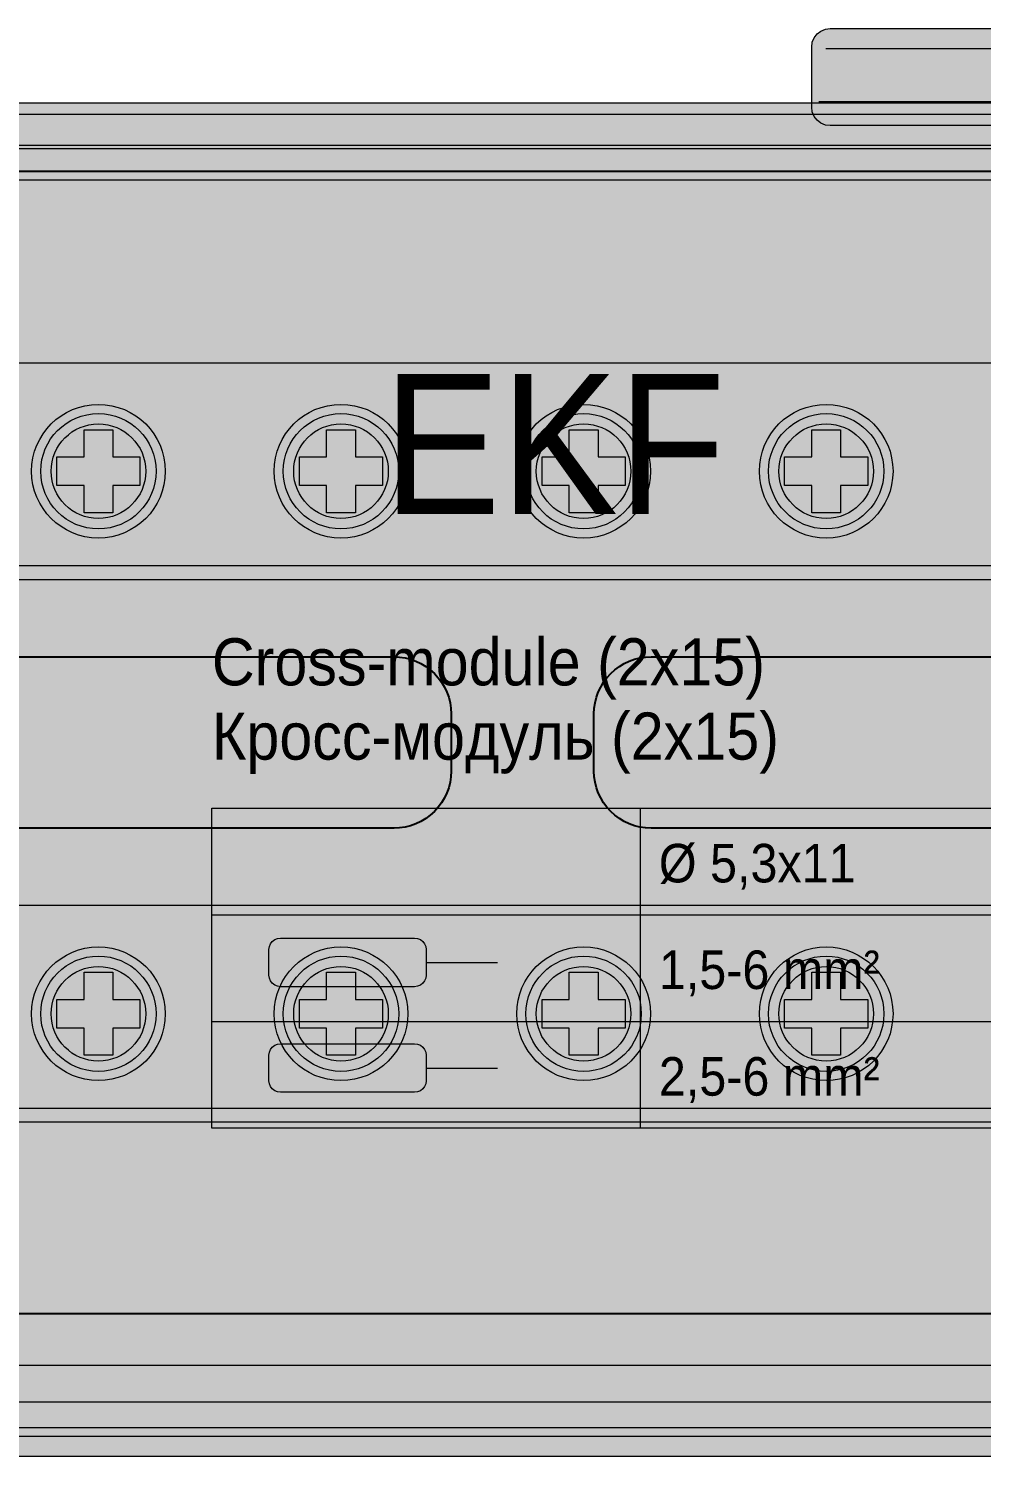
# Model space of a CAD drawing. Header units: millimetres. Extents: x 2517 to 4319, y 573 to 1664.
# Drawn here: x 2871 to 2904.3, y 786.9 to 836.9 of the extents above; entities that cross this region are included whole.
import ezdxf

# ---------------------------------------------------------------- set-up
doc = ezdxf.new("R2010")
doc.units = ezdxf.units.MM
for name, color, linetype, lineweight in [('EKF_DETAILS', 7, 'Continuous', 5), ('EKF_FILL', 7, 'Continuous', 5), ('EKF_LABELS', 7, 'Continuous', 5), ('EKF_OUTLINE', 7, 'Continuous', 13), ('EKF_TERMINALS', 7, 'Continuous', 5)]:
    doc.layers.add(name, color=color, linetype=linetype, lineweight=lineweight)
doc.styles.add('EKF_ARIAL', font='arial.ttf')

# ---------------------------------------------------------------- blocks, each defined once
blk = doc.blocks.new('*U7')
at = {"ltscale": 2}
blk.add_lwpolyline([(0, 20), (0, -20), (895.8, -20), (895.8, 20), (0, 20)], dxfattribs=at)
for points in [[(340.234, 3), (356.234, 3, -0.414214), (358.234, 1), (358.234, -1, -0.414214), (356.234, -3), (340.234, -3, -0.414214), (338.234, -1), (338.234, 1, -0.414214)], [(365.234, 3), (381.234, 3, -0.414214), (383.234, 1), (383.234, -1, -0.414214), (381.234, -3), (365.234, -3, -0.414214), (363.234, -1), (363.234, 1, -0.414214)]]:
    blk.add_lwpolyline(points, format="xyb", close=True, dxfattribs=at)
blk = doc.blocks.new('EKF_CM_2x15')
at = {"layer": 'EKF_FILL', "true_color": 0x74745f}
blk.add_hatch(color=47, dxfattribs=at).paths.add_polyline_path([(76.6, 50), (76.768, 49.978), (76.925, 49.913), (77.06, 49.81), (77.163, 49.675), (77.228, 49.518), (77.25, 49.35), (77.25, 47.25), (77.228, 47.082), (77.163, 46.925), (77.06, 46.79), (76.925, 46.687), (76.768, 46.622), (76.6, 46.6), (59.9, 46.6), (59.732, 46.622), (59.575, 46.687), (59.44, 46.79), (59.337, 46.925), (59.272, 47.082), (59.25, 47.25), (59.25, 49.35), (59.272, 49.518), (59.337, 49.675), (59.44, 49.81), (59.575, 49.913), (59.732, 49.978), (59.9, 50)])
at = {"layer": 'EKF_FILL', "true_color": 0xe3e8e5}
blk.add_hatch(color=254, dxfattribs=at).paths.add_polyline_path([(135.3, 47.4), (135.611, 47.359), (135.9, 47.239), (136.149, 47.049), (136.339, 46.8), (136.459, 46.511), (136.5, 46.2), (136.5, 1.2), (136.459, 0.889), (136.339, 0.6), (136.149, 0.351), (135.9, 0.161), (135.611, 0.041), (135.3, 0), (1.2, 0), (0.889, 0.041), (0.6, 0.161), (0.351, 0.351), (0.161, 0.6), (0.041, 0.889), (0, 1.2), (0, 46.2), (0.041, 46.511), (0.161, 46.8), (0.351, 47.049), (0.6, 47.239), (0.889, 47.359), (1.2, 47.4)])
at = {"layer": 'EKF_FILL', "true_color": 0x55564e}
blk.add_hatch(color=251, dxfattribs=at).paths.add_polyline_path([(133.3, 47), (133.481, 46.976), (133.65, 46.906), (133.795, 46.795), (133.906, 46.65), (133.976, 46.481), (134, 46.3), (134, 1.4), (133.976, 1.219), (133.906, 1.05), (133.795, 0.905), (133.65, 0.794), (133.481, 0.724), (133.3, 0.7), (3.2, 0.7), (3.019, 0.724), (2.85, 0.794), (2.705, 0.905), (2.594, 1.05), (2.524, 1.219), (2.5, 1.4), (2.5, 46.3), (2.524, 46.481), (2.594, 46.65), (2.705, 46.795), (2.85, 46.906), (3.019, 46.976), (3.2, 47)])
at = {"layer": 'EKF_FILL', "true_color": 0x797c6b}
blk.add_hatch(color=8, dxfattribs=at).paths.add_polyline_path([(3.5, 47), (133, 47), (133, 45.9), (3.5, 45.9)])
at = {"layer": 'EKF_FILL', "true_color": 0x8b8e81}
blk.add_hatch(color=252, dxfattribs=at).paths.add_polyline_path([(3.3, 46.2), (133.2, 46.2), (133.2, 45), (3.3, 45)])
at = {"layer": 'EKF_FILL', "true_color": 0x66665a}
blk.add_hatch(color=251, dxfattribs=at).paths.add_polyline_path([(132.1, 45.8), (132.204, 45.786), (132.3, 45.746), (132.383, 45.683), (132.446, 45.6), (132.486, 45.504), (132.5, 45.4), (132.5, 2.3), (132.486, 2.196), (132.446, 2.1), (132.383, 2.017), (132.3, 1.954), (132.204, 1.914), (132.1, 1.9), (4.4, 1.9), (4.296, 1.914), (4.2, 1.954), (4.117, 2.017), (4.054, 2.1), (4.014, 2.196), (4, 2.3), (4, 45.4), (4.014, 45.504), (4.054, 45.6), (4.117, 45.683), (4.2, 45.746), (4.296, 45.786), (4.4, 45.8)])
at = {"layer": 'EKF_FILL', "true_color": 0x454a40}
blk.add_hatch(color=69, dxfattribs=at).paths.add_polyline_path([(37.45, 39), (99.05, 39), (99.05, 9.5), (37.45, 9.5)])
at = {"layer": 'EKF_FILL', "true_color": 0x8b805d}
for points in [[(130, 38.3), (130.104, 38.286), (130.2, 38.246), (130.283, 38.183), (130.346, 38.1), (130.386, 38.004), (130.4, 37.9), (130.4, 31.1), (130.386, 30.996), (130.346, 30.9), (130.283, 30.817), (130.2, 30.754), (130.104, 30.714), (130, 30.7), (6.5, 30.7), (6.396, 30.714), (6.3, 30.754), (6.217, 30.817), (6.154, 30.9), (6.114, 30.996), (6.1, 31.1), (6.1, 37.9), (6.114, 38.004), (6.154, 38.1), (6.217, 38.183), (6.3, 38.246), (6.396, 38.286), (6.5, 38.3)], [(130, 19.3), (130.104, 19.286), (130.2, 19.246), (130.283, 19.183), (130.346, 19.1), (130.386, 19.004), (130.4, 18.9), (130.4, 12.1), (130.386, 11.996), (130.346, 11.9), (130.283, 11.817), (130.2, 11.754), (130.104, 11.714), (130, 11.7), (6.5, 11.7), (6.396, 11.714), (6.3, 11.754), (6.217, 11.817), (6.154, 11.9), (6.114, 11.996), (6.1, 12.1), (6.1, 18.9), (6.114, 19.004), (6.154, 19.1), (6.217, 19.183), (6.3, 19.246), (6.396, 19.286), (6.5, 19.3)]]:
    blk.add_hatch(color=45, dxfattribs=at).paths.add_polyline_path(points)
at = {"layer": 'EKF_FILL', "true_color": 0xbe3939}
blk.add_hatch(color=15, dxfattribs=at).paths.add_polyline_path([(38.25, 38), (43.05, 38), (43.05, 32.5), (38.25, 32.5)])
at = {"layer": 'EKF_FILL', "true_color": 0xf8f8ee}
for points in [[(38.95, 33.2), (39.35, 37.3), (40.25, 37.3)], [(38.95, 33.2), (40.85, 37.3), (41.75, 37.3)], [(38.95, 33.2), (42.35, 36.4), (42.35, 35.5)], [(38.95, 33.2), (42.35, 34.7), (42.35, 33.9)]]:
    blk.add_hatch(color=7, dxfattribs=at).paths.add_polyline_path(points)
at = {"layer": 'EKF_FILL', "true_color": 0x625f4e}
for points in [[(36.619, 34.5), (36.599, 34.195), (36.539, 33.894), (36.44, 33.605), (36.305, 33.33), (36.135, 33.075), (35.933, 32.845), (35.703, 32.644), (35.449, 32.474), (35.174, 32.338), (34.884, 32.24), (34.584, 32.18), (34.279, 32.16), (33.973, 32.18), (33.673, 32.24), (33.383, 32.338), (33.109, 32.474), (32.854, 32.644), (32.624, 32.845), (32.422, 33.075), (32.252, 33.33), (32.117, 33.605), (32.018, 33.894), (31.959, 34.195), (31.939, 34.5), (31.959, 34.805), (32.018, 35.106), (32.117, 35.395), (32.252, 35.67), (32.422, 35.925), (32.624, 36.155), (32.854, 36.356), (33.109, 36.526), (33.383, 36.662), (33.673, 36.76), (33.973, 36.82), (34.279, 36.84), (34.584, 36.82), (34.884, 36.76), (35.174, 36.662), (35.449, 36.526), (35.703, 36.356), (35.933, 36.155), (36.135, 35.925), (36.305, 35.67), (36.44, 35.395), (36.539, 35.106), (36.599, 34.805)], [(45.111, 34.5), (45.091, 34.195), (45.032, 33.894), (44.933, 33.605), (44.798, 33.33), (44.628, 33.075), (44.426, 32.845), (44.196, 32.644), (43.941, 32.474), (43.667, 32.338), (43.377, 32.24), (43.077, 32.18), (42.771, 32.16), (42.466, 32.18), (42.166, 32.24), (41.876, 32.338), (41.601, 32.474), (41.347, 32.644), (41.117, 32.845), (40.915, 33.075), (40.745, 33.33), (40.61, 33.605), (40.511, 33.894), (40.451, 34.195), (40.431, 34.5), (40.451, 34.805), (40.511, 35.106), (40.61, 35.395), (40.745, 35.67), (40.915, 35.925), (41.117, 36.155), (41.347, 36.356), (41.601, 36.526), (41.876, 36.662), (42.166, 36.76), (42.466, 36.82), (42.771, 36.84), (43.077, 36.82), (43.377, 36.76), (43.667, 36.662), (43.941, 36.526), (44.196, 36.356), (44.426, 36.155), (44.628, 35.925), (44.798, 35.67), (44.933, 35.395), (45.032, 35.106), (45.091, 34.805)], [(53.604, 34.5), (53.584, 34.195), (53.525, 33.894), (53.426, 33.605), (53.291, 33.33), (53.121, 33.075), (52.919, 32.845), (52.689, 32.644), (52.434, 32.474), (52.16, 32.338), (51.87, 32.24), (51.57, 32.18), (51.264, 32.16), (50.959, 32.18), (50.659, 32.24), (50.369, 32.338), (50.094, 32.474), (49.84, 32.644), (49.61, 32.845), (49.408, 33.075), (49.238, 33.33), (49.102, 33.605), (49.004, 33.894), (48.944, 34.195), (48.924, 34.5), (48.944, 34.805), (49.004, 35.106), (49.102, 35.395), (49.238, 35.67), (49.408, 35.925), (49.61, 36.155), (49.84, 36.356), (50.094, 36.526), (50.369, 36.662), (50.659, 36.76), (50.959, 36.82), (51.264, 36.84), (51.57, 36.82), (51.87, 36.76), (52.16, 36.662), (52.434, 36.526), (52.689, 36.356), (52.919, 36.155), (53.121, 35.925), (53.291, 35.67), (53.426, 35.395), (53.525, 35.106), (53.584, 34.805)], [(62.097, 34.5), (62.077, 34.195), (62.017, 33.894), (61.919, 33.605), (61.784, 33.33), (61.614, 33.075), (61.412, 32.845), (61.182, 32.644), (60.927, 32.474), (60.653, 32.338), (60.363, 32.24), (60.063, 32.18), (59.757, 32.16), (59.452, 32.18), (59.152, 32.24), (58.862, 32.338), (58.587, 32.474), (58.333, 32.644), (58.103, 32.845), (57.901, 33.075), (57.731, 33.33), (57.595, 33.605), (57.497, 33.894), (57.437, 34.195), (57.417, 34.5), (57.437, 34.805), (57.497, 35.106), (57.595, 35.395), (57.731, 35.67), (57.901, 35.925), (58.103, 36.155), (58.333, 36.356), (58.587, 36.526), (58.862, 36.662), (59.152, 36.76), (59.452, 36.82), (59.757, 36.84), (60.063, 36.82), (60.363, 36.76), (60.653, 36.662), (60.927, 36.526), (61.182, 36.356), (61.412, 36.155), (61.614, 35.925), (61.784, 35.67), (61.919, 35.395), (62.017, 35.106), (62.077, 34.805)], [(36.619, 15.5), (36.599, 15.195), (36.539, 14.894), (36.44, 14.605), (36.305, 14.33), (36.135, 14.075), (35.933, 13.845), (35.703, 13.644), (35.449, 13.474), (35.174, 13.338), (34.884, 13.24), (34.584, 13.18), (34.279, 13.16), (33.973, 13.18), (33.673, 13.24), (33.383, 13.338), (33.109, 13.474), (32.854, 13.644), (32.624, 13.845), (32.422, 14.075), (32.252, 14.33), (32.117, 14.605), (32.018, 14.894), (31.959, 15.195), (31.939, 15.5), (31.959, 15.805), (32.018, 16.106), (32.117, 16.395), (32.252, 16.67), (32.422, 16.925), (32.624, 17.155), (32.854, 17.356), (33.109, 17.526), (33.383, 17.662), (33.673, 17.76), (33.973, 17.82), (34.279, 17.84), (34.584, 17.82), (34.884, 17.76), (35.174, 17.662), (35.449, 17.526), (35.703, 17.356), (35.933, 17.155), (36.135, 16.925), (36.305, 16.67), (36.44, 16.395), (36.539, 16.106), (36.599, 15.805)], [(45.111, 15.5), (45.091, 15.195), (45.032, 14.894), (44.933, 14.605), (44.798, 14.33), (44.628, 14.075), (44.426, 13.845), (44.196, 13.644), (43.941, 13.474), (43.667, 13.338), (43.377, 13.24), (43.077, 13.18), (42.771, 13.16), (42.466, 13.18), (42.166, 13.24), (41.876, 13.338), (41.601, 13.474), (41.347, 13.644), (41.117, 13.845), (40.915, 14.075), (40.745, 14.33), (40.61, 14.605), (40.511, 14.894), (40.451, 15.195), (40.431, 15.5), (40.451, 15.805), (40.511, 16.106), (40.61, 16.395), (40.745, 16.67), (40.915, 16.925), (41.117, 17.155), (41.347, 17.356), (41.601, 17.526), (41.876, 17.662), (42.166, 17.76), (42.466, 17.82), (42.771, 17.84), (43.077, 17.82), (43.377, 17.76), (43.667, 17.662), (43.941, 17.526), (44.196, 17.356), (44.426, 17.155), (44.628, 16.925), (44.798, 16.67), (44.933, 16.395), (45.032, 16.106), (45.091, 15.805)], [(53.604, 15.5), (53.584, 15.195), (53.525, 14.894), (53.426, 14.605), (53.291, 14.33), (53.121, 14.075), (52.919, 13.845), (52.689, 13.644), (52.434, 13.474), (52.16, 13.338), (51.87, 13.24), (51.57, 13.18), (51.264, 13.16), (50.959, 13.18), (50.659, 13.24), (50.369, 13.338), (50.094, 13.474), (49.84, 13.644), (49.61, 13.845), (49.408, 14.075), (49.238, 14.33), (49.102, 14.605), (49.004, 14.894), (48.944, 15.195), (48.924, 15.5), (48.944, 15.805), (49.004, 16.106), (49.102, 16.395), (49.238, 16.67), (49.408, 16.925), (49.61, 17.155), (49.84, 17.356), (50.094, 17.526), (50.369, 17.662), (50.659, 17.76), (50.959, 17.82), (51.264, 17.84), (51.57, 17.82), (51.87, 17.76), (52.16, 17.662), (52.434, 17.526), (52.689, 17.356), (52.919, 17.155), (53.121, 16.925), (53.291, 16.67), (53.426, 16.395), (53.525, 16.106), (53.584, 15.805)], [(62.097, 15.5), (62.077, 15.195), (62.017, 14.894), (61.919, 14.605), (61.784, 14.33), (61.614, 14.075), (61.412, 13.845), (61.182, 13.644), (60.927, 13.474), (60.653, 13.338), (60.363, 13.24), (60.063, 13.18), (59.757, 13.16), (59.452, 13.18), (59.152, 13.24), (58.862, 13.338), (58.587, 13.474), (58.333, 13.644), (58.103, 13.845), (57.901, 14.075), (57.731, 14.33), (57.595, 14.605), (57.497, 14.894), (57.437, 15.195), (57.417, 15.5), (57.437, 15.805), (57.497, 16.106), (57.595, 16.395), (57.731, 16.67), (57.901, 16.925), (58.103, 17.155), (58.333, 17.356), (58.587, 17.526), (58.862, 17.662), (59.152, 17.76), (59.452, 17.82), (59.757, 17.84), (60.063, 17.82), (60.363, 17.76), (60.653, 17.662), (60.927, 17.526), (61.182, 17.356), (61.412, 17.155), (61.614, 16.925), (61.784, 16.67), (61.919, 16.395), (62.017, 16.106), (62.077, 15.805)]]:
    blk.add_hatch(color=251, dxfattribs=at).paths.add_polyline_path(points)
at = {"layer": 'EKF_FILL', "true_color": 0x909087}
for points in [[(36.299, 34.5), (36.281, 34.236), (36.23, 33.977), (36.145, 33.727), (36.028, 33.49), (35.881, 33.27), (35.707, 33.072), (35.508, 32.897), (35.289, 32.751), (35.052, 32.634), (34.801, 32.549), (34.542, 32.497), (34.279, 32.48), (34.015, 32.497), (33.756, 32.549), (33.506, 32.634), (33.269, 32.751), (33.049, 32.897), (32.85, 33.072), (32.676, 33.27), (32.529, 33.49), (32.412, 33.727), (32.327, 33.977), (32.276, 34.236), (32.259, 34.5), (32.276, 34.764), (32.327, 35.023), (32.412, 35.273), (32.529, 35.51), (32.676, 35.73), (32.85, 35.928), (33.049, 36.103), (33.269, 36.249), (33.506, 36.366), (33.756, 36.451), (34.015, 36.503), (34.279, 36.52), (34.542, 36.503), (34.801, 36.451), (35.052, 36.366), (35.289, 36.249), (35.508, 36.103), (35.707, 35.928), (35.881, 35.73), (36.028, 35.51), (36.145, 35.273), (36.23, 35.023), (36.281, 34.764)], [(44.791, 34.5), (44.774, 34.236), (44.723, 33.977), (44.638, 33.727), (44.521, 33.49), (44.374, 33.27), (44.2, 33.072), (44.001, 32.897), (43.781, 32.751), (43.544, 32.634), (43.294, 32.549), (43.035, 32.497), (42.771, 32.48), (42.508, 32.497), (42.249, 32.549), (41.998, 32.634), (41.761, 32.751), (41.542, 32.897), (41.343, 33.072), (41.169, 33.27), (41.022, 33.49), (40.905, 33.727), (40.82, 33.977), (40.769, 34.236), (40.751, 34.5), (40.769, 34.764), (40.82, 35.023), (40.905, 35.273), (41.022, 35.51), (41.169, 35.73), (41.343, 35.928), (41.542, 36.103), (41.761, 36.249), (41.998, 36.366), (42.249, 36.451), (42.508, 36.503), (42.771, 36.52), (43.035, 36.503), (43.294, 36.451), (43.544, 36.366), (43.781, 36.249), (44.001, 36.103), (44.2, 35.928), (44.374, 35.73), (44.521, 35.51), (44.638, 35.273), (44.723, 35.023), (44.774, 34.764)], [(53.284, 34.5), (53.267, 34.236), (53.215, 33.977), (53.131, 33.727), (53.014, 33.49), (52.867, 33.27), (52.693, 33.072), (52.494, 32.897), (52.274, 32.751), (52.037, 32.634), (51.787, 32.549), (51.528, 32.497), (51.264, 32.48), (51.001, 32.497), (50.741, 32.549), (50.491, 32.634), (50.254, 32.751), (50.035, 32.897), (49.836, 33.072), (49.662, 33.27), (49.515, 33.49), (49.398, 33.727), (49.313, 33.977), (49.262, 34.236), (49.244, 34.5), (49.262, 34.764), (49.313, 35.023), (49.398, 35.273), (49.515, 35.51), (49.662, 35.73), (49.836, 35.928), (50.035, 36.103), (50.254, 36.249), (50.491, 36.366), (50.741, 36.451), (51.001, 36.503), (51.264, 36.52), (51.528, 36.503), (51.787, 36.451), (52.037, 36.366), (52.274, 36.249), (52.494, 36.103), (52.693, 35.928), (52.867, 35.73), (53.014, 35.51), (53.131, 35.273), (53.215, 35.023), (53.267, 34.764)], [(61.777, 34.5), (61.76, 34.236), (61.708, 33.977), (61.623, 33.727), (61.507, 33.49), (61.36, 33.27), (61.185, 33.072), (60.987, 32.897), (60.767, 32.751), (60.53, 32.634), (60.28, 32.549), (60.021, 32.497), (59.757, 32.48), (59.493, 32.497), (59.234, 32.549), (58.984, 32.634), (58.747, 32.751), (58.527, 32.897), (58.329, 33.072), (58.155, 33.27), (58.008, 33.49), (57.891, 33.727), (57.806, 33.977), (57.754, 34.236), (57.737, 34.5), (57.754, 34.764), (57.806, 35.023), (57.891, 35.273), (58.008, 35.51), (58.155, 35.73), (58.329, 35.928), (58.527, 36.103), (58.747, 36.249), (58.984, 36.366), (59.234, 36.451), (59.493, 36.503), (59.757, 36.52), (60.021, 36.503), (60.28, 36.451), (60.53, 36.366), (60.767, 36.249), (60.987, 36.103), (61.185, 35.928), (61.36, 35.73), (61.507, 35.51), (61.623, 35.273), (61.708, 35.023), (61.76, 34.764)], [(36.299, 15.5), (36.281, 15.236), (36.23, 14.977), (36.145, 14.727), (36.028, 14.49), (35.881, 14.27), (35.707, 14.072), (35.508, 13.897), (35.289, 13.751), (35.052, 13.634), (34.801, 13.549), (34.542, 13.497), (34.279, 13.48), (34.015, 13.497), (33.756, 13.549), (33.506, 13.634), (33.269, 13.751), (33.049, 13.897), (32.85, 14.072), (32.676, 14.27), (32.529, 14.49), (32.412, 14.727), (32.327, 14.977), (32.276, 15.236), (32.259, 15.5), (32.276, 15.764), (32.327, 16.023), (32.412, 16.273), (32.529, 16.51), (32.676, 16.73), (32.85, 16.928), (33.049, 17.103), (33.269, 17.249), (33.506, 17.366), (33.756, 17.451), (34.015, 17.503), (34.279, 17.52), (34.542, 17.503), (34.801, 17.451), (35.052, 17.366), (35.289, 17.249), (35.508, 17.103), (35.707, 16.928), (35.881, 16.73), (36.028, 16.51), (36.145, 16.273), (36.23, 16.023), (36.281, 15.764)], [(44.791, 15.5), (44.774, 15.236), (44.723, 14.977), (44.638, 14.727), (44.521, 14.49), (44.374, 14.27), (44.2, 14.072), (44.001, 13.897), (43.781, 13.751), (43.544, 13.634), (43.294, 13.549), (43.035, 13.497), (42.771, 13.48), (42.508, 13.497), (42.249, 13.549), (41.998, 13.634), (41.761, 13.751), (41.542, 13.897), (41.343, 14.072), (41.169, 14.27), (41.022, 14.49), (40.905, 14.727), (40.82, 14.977), (40.769, 15.236), (40.751, 15.5), (40.769, 15.764), (40.82, 16.023), (40.905, 16.273), (41.022, 16.51), (41.169, 16.73), (41.343, 16.928), (41.542, 17.103), (41.761, 17.249), (41.998, 17.366), (42.249, 17.451), (42.508, 17.503), (42.771, 17.52), (43.035, 17.503), (43.294, 17.451), (43.544, 17.366), (43.781, 17.249), (44.001, 17.103), (44.2, 16.928), (44.374, 16.73), (44.521, 16.51), (44.638, 16.273), (44.723, 16.023), (44.774, 15.764)], [(53.284, 15.5), (53.267, 15.236), (53.215, 14.977), (53.131, 14.727), (53.014, 14.49), (52.867, 14.27), (52.693, 14.072), (52.494, 13.897), (52.274, 13.751), (52.037, 13.634), (51.787, 13.549), (51.528, 13.497), (51.264, 13.48), (51.001, 13.497), (50.741, 13.549), (50.491, 13.634), (50.254, 13.751), (50.035, 13.897), (49.836, 14.072), (49.662, 14.27), (49.515, 14.49), (49.398, 14.727), (49.313, 14.977), (49.262, 15.236), (49.244, 15.5), (49.262, 15.764), (49.313, 16.023), (49.398, 16.273), (49.515, 16.51), (49.662, 16.73), (49.836, 16.928), (50.035, 17.103), (50.254, 17.249), (50.491, 17.366), (50.741, 17.451), (51.001, 17.503), (51.264, 17.52), (51.528, 17.503), (51.787, 17.451), (52.037, 17.366), (52.274, 17.249), (52.494, 17.103), (52.693, 16.928), (52.867, 16.73), (53.014, 16.51), (53.131, 16.273), (53.215, 16.023), (53.267, 15.764)], [(61.777, 15.5), (61.76, 15.236), (61.708, 14.977), (61.623, 14.727), (61.507, 14.49), (61.36, 14.27), (61.185, 14.072), (60.987, 13.897), (60.767, 13.751), (60.53, 13.634), (60.28, 13.549), (60.021, 13.497), (59.757, 13.48), (59.493, 13.497), (59.234, 13.549), (58.984, 13.634), (58.747, 13.751), (58.527, 13.897), (58.329, 14.072), (58.155, 14.27), (58.008, 14.49), (57.891, 14.727), (57.806, 14.977), (57.754, 15.236), (57.737, 15.5), (57.754, 15.764), (57.806, 16.023), (57.891, 16.273), (58.008, 16.51), (58.155, 16.73), (58.329, 16.928), (58.527, 17.103), (58.747, 17.249), (58.984, 17.366), (59.234, 17.451), (59.493, 17.503), (59.757, 17.52), (60.021, 17.503), (60.28, 17.451), (60.53, 17.366), (60.767, 17.249), (60.987, 17.103), (61.185, 16.928), (61.36, 16.73), (61.507, 16.51), (61.623, 16.273), (61.708, 16.023), (61.76, 15.764)]]:
    blk.add_hatch(color=252, dxfattribs=at).paths.add_polyline_path(points)
at = {"layer": 'EKF_FILL', "true_color": 0x797d75}
for points in [[(35.935, 34.5), (35.921, 34.284), (35.879, 34.071), (35.809, 33.866), (35.713, 33.672), (35.593, 33.492), (35.45, 33.329), (35.287, 33.186), (35.107, 33.066), (34.912, 32.97), (34.707, 32.9), (34.495, 32.858), (34.279, 32.844), (34.062, 32.858), (33.85, 32.9), (33.645, 32.97), (33.45, 33.066), (33.27, 33.186), (33.107, 33.329), (32.964, 33.492), (32.844, 33.672), (32.748, 33.866), (32.679, 34.071), (32.636, 34.284), (32.622, 34.5), (32.636, 34.716), (32.679, 34.929), (32.748, 35.134), (32.844, 35.328), (32.964, 35.508), (33.107, 35.671), (33.27, 35.814), (33.45, 35.934), (33.645, 36.03), (33.85, 36.1), (34.062, 36.142), (34.279, 36.156), (34.495, 36.142), (34.707, 36.1), (34.912, 36.03), (35.107, 35.934), (35.287, 35.814), (35.45, 35.671), (35.593, 35.508), (35.713, 35.328), (35.809, 35.134), (35.879, 34.929), (35.921, 34.716)], [(44.428, 34.5), (44.414, 34.284), (44.371, 34.071), (44.302, 33.866), (44.206, 33.672), (44.086, 33.492), (43.943, 33.329), (43.78, 33.186), (43.6, 33.066), (43.405, 32.97), (43.2, 32.9), (42.988, 32.858), (42.771, 32.844), (42.555, 32.858), (42.343, 32.9), (42.138, 32.97), (41.943, 33.066), (41.763, 33.186), (41.6, 33.329), (41.457, 33.492), (41.337, 33.672), (41.241, 33.866), (41.171, 34.071), (41.129, 34.284), (41.115, 34.5), (41.129, 34.716), (41.171, 34.929), (41.241, 35.134), (41.337, 35.328), (41.457, 35.508), (41.6, 35.671), (41.763, 35.814), (41.943, 35.934), (42.138, 36.03), (42.343, 36.1), (42.555, 36.142), (42.771, 36.156), (42.988, 36.142), (43.2, 36.1), (43.405, 36.03), (43.6, 35.934), (43.78, 35.814), (43.943, 35.671), (44.086, 35.508), (44.206, 35.328), (44.302, 35.134), (44.371, 34.929), (44.414, 34.716)], [(52.921, 34.5), (52.907, 34.284), (52.864, 34.071), (52.795, 33.866), (52.699, 33.672), (52.578, 33.492), (52.436, 33.329), (52.273, 33.186), (52.092, 33.066), (51.898, 32.97), (51.693, 32.9), (51.48, 32.858), (51.264, 32.844), (51.048, 32.858), (50.836, 32.9), (50.63, 32.97), (50.436, 33.066), (50.256, 33.186), (50.093, 33.329), (49.95, 33.492), (49.83, 33.672), (49.734, 33.866), (49.664, 34.071), (49.622, 34.284), (49.608, 34.5), (49.622, 34.716), (49.664, 34.929), (49.734, 35.134), (49.83, 35.328), (49.95, 35.508), (50.093, 35.671), (50.256, 35.814), (50.436, 35.934), (50.63, 36.03), (50.836, 36.1), (51.048, 36.142), (51.264, 36.156), (51.48, 36.142), (51.693, 36.1), (51.898, 36.03), (52.092, 35.934), (52.273, 35.814), (52.436, 35.671), (52.578, 35.508), (52.699, 35.328), (52.795, 35.134), (52.864, 34.929), (52.907, 34.716)], [(61.414, 34.5), (61.399, 34.284), (61.357, 34.071), (61.287, 33.866), (61.192, 33.672), (61.071, 33.492), (60.928, 33.329), (60.765, 33.186), (60.585, 33.066), (60.391, 32.97), (60.186, 32.9), (59.973, 32.858), (59.757, 32.844), (59.541, 32.858), (59.328, 32.9), (59.123, 32.97), (58.929, 33.066), (58.749, 33.186), (58.586, 33.329), (58.443, 33.492), (58.323, 33.672), (58.227, 33.866), (58.157, 34.071), (58.115, 34.284), (58.101, 34.5), (58.115, 34.716), (58.157, 34.929), (58.227, 35.134), (58.323, 35.328), (58.443, 35.508), (58.586, 35.671), (58.749, 35.814), (58.929, 35.934), (59.123, 36.03), (59.328, 36.1), (59.541, 36.142), (59.757, 36.156), (59.973, 36.142), (60.186, 36.1), (60.391, 36.03), (60.585, 35.934), (60.765, 35.814), (60.928, 35.671), (61.071, 35.508), (61.192, 35.328), (61.287, 35.134), (61.357, 34.929), (61.399, 34.716)], [(35.935, 15.5), (35.921, 15.284), (35.879, 15.071), (35.809, 14.866), (35.713, 14.672), (35.593, 14.492), (35.45, 14.329), (35.287, 14.186), (35.107, 14.066), (34.912, 13.97), (34.707, 13.9), (34.495, 13.858), (34.279, 13.844), (34.062, 13.858), (33.85, 13.9), (33.645, 13.97), (33.45, 14.066), (33.27, 14.186), (33.107, 14.329), (32.964, 14.492), (32.844, 14.672), (32.748, 14.866), (32.679, 15.071), (32.636, 15.284), (32.622, 15.5), (32.636, 15.716), (32.679, 15.929), (32.748, 16.134), (32.844, 16.328), (32.964, 16.508), (33.107, 16.671), (33.27, 16.814), (33.45, 16.934), (33.645, 17.03), (33.85, 17.1), (34.062, 17.142), (34.279, 17.156), (34.495, 17.142), (34.707, 17.1), (34.912, 17.03), (35.107, 16.934), (35.287, 16.814), (35.45, 16.671), (35.593, 16.508), (35.713, 16.328), (35.809, 16.134), (35.879, 15.929), (35.921, 15.716)], [(44.428, 15.5), (44.414, 15.284), (44.371, 15.071), (44.302, 14.866), (44.206, 14.672), (44.086, 14.492), (43.943, 14.329), (43.78, 14.186), (43.6, 14.066), (43.405, 13.97), (43.2, 13.9), (42.988, 13.858), (42.771, 13.844), (42.555, 13.858), (42.343, 13.9), (42.138, 13.97), (41.943, 14.066), (41.763, 14.186), (41.6, 14.329), (41.457, 14.492), (41.337, 14.672), (41.241, 14.866), (41.171, 15.071), (41.129, 15.284), (41.115, 15.5), (41.129, 15.716), (41.171, 15.929), (41.241, 16.134), (41.337, 16.328), (41.457, 16.508), (41.6, 16.671), (41.763, 16.814), (41.943, 16.934), (42.138, 17.03), (42.343, 17.1), (42.555, 17.142), (42.771, 17.156), (42.988, 17.142), (43.2, 17.1), (43.405, 17.03), (43.6, 16.934), (43.78, 16.814), (43.943, 16.671), (44.086, 16.508), (44.206, 16.328), (44.302, 16.134), (44.371, 15.929), (44.414, 15.716)], [(52.921, 15.5), (52.907, 15.284), (52.864, 15.071), (52.795, 14.866), (52.699, 14.672), (52.578, 14.492), (52.436, 14.329), (52.273, 14.186), (52.092, 14.066), (51.898, 13.97), (51.693, 13.9), (51.48, 13.858), (51.264, 13.844), (51.048, 13.858), (50.836, 13.9), (50.63, 13.97), (50.436, 14.066), (50.256, 14.186), (50.093, 14.329), (49.95, 14.492), (49.83, 14.672), (49.734, 14.866), (49.664, 15.071), (49.622, 15.284), (49.608, 15.5), (49.622, 15.716), (49.664, 15.929), (49.734, 16.134), (49.83, 16.328), (49.95, 16.508), (50.093, 16.671), (50.256, 16.814), (50.436, 16.934), (50.63, 17.03), (50.836, 17.1), (51.048, 17.142), (51.264, 17.156), (51.48, 17.142), (51.693, 17.1), (51.898, 17.03), (52.092, 16.934), (52.273, 16.814), (52.436, 16.671), (52.578, 16.508), (52.699, 16.328), (52.795, 16.134), (52.864, 15.929), (52.907, 15.716)], [(61.414, 15.5), (61.399, 15.284), (61.357, 15.071), (61.287, 14.866), (61.192, 14.672), (61.071, 14.492), (60.928, 14.329), (60.765, 14.186), (60.585, 14.066), (60.391, 13.97), (60.186, 13.9), (59.973, 13.858), (59.757, 13.844), (59.541, 13.858), (59.328, 13.9), (59.123, 13.97), (58.929, 14.066), (58.749, 14.186), (58.586, 14.329), (58.443, 14.492), (58.323, 14.672), (58.227, 14.866), (58.157, 15.071), (58.115, 15.284), (58.101, 15.5), (58.115, 15.716), (58.157, 15.929), (58.227, 16.134), (58.323, 16.328), (58.443, 16.508), (58.586, 16.671), (58.749, 16.814), (58.929, 16.934), (59.123, 17.03), (59.328, 17.1), (59.541, 17.142), (59.757, 17.156), (59.973, 17.142), (60.186, 17.1), (60.391, 17.03), (60.585, 16.934), (60.765, 16.814), (60.928, 16.671), (61.071, 16.508), (61.192, 16.328), (61.287, 16.134), (61.357, 15.929), (61.399, 15.716)]]:
    blk.add_hatch(color=8, dxfattribs=at).paths.add_polyline_path(points)
at = {"layer": 'EKF_FILL', "true_color": 0x40473f}
for points in [[(33.774, 35.954), (34.784, 35.954), (34.784, 35.005), (35.733, 35.005), (35.733, 33.995), (34.784, 33.995), (34.784, 33.046), (33.774, 33.046), (33.774, 33.995), (32.824, 33.995), (32.824, 35.005), (33.774, 35.005)], [(42.266, 35.954), (43.276, 35.954), (43.276, 35.005), (44.226, 35.005), (44.226, 33.995), (43.276, 33.995), (43.276, 33.046), (42.266, 33.046), (42.266, 33.995), (41.317, 33.995), (41.317, 35.005), (42.266, 35.005)], [(50.759, 35.954), (51.769, 35.954), (51.769, 35.005), (52.719, 35.005), (52.719, 33.995), (51.769, 33.995), (51.769, 33.046), (50.759, 33.046), (50.759, 33.995), (49.81, 33.995), (49.81, 35.005), (50.759, 35.005)], [(59.252, 35.954), (60.262, 35.954), (60.262, 35.005), (61.212, 35.005), (61.212, 33.995), (60.262, 33.995), (60.262, 33.046), (59.252, 33.046), (59.252, 33.995), (58.303, 33.995), (58.303, 35.005), (59.252, 35.005)], [(33.774, 16.954), (34.784, 16.954), (34.784, 16.005), (35.733, 16.005), (35.733, 14.995), (34.784, 14.995), (34.784, 14.046), (33.774, 14.046), (33.774, 14.995), (32.824, 14.995), (32.824, 16.005), (33.774, 16.005)], [(42.266, 16.954), (43.276, 16.954), (43.276, 16.005), (44.226, 16.005), (44.226, 14.995), (43.276, 14.995), (43.276, 14.046), (42.266, 14.046), (42.266, 14.995), (41.317, 14.995), (41.317, 16.005), (42.266, 16.005)], [(50.759, 16.954), (51.769, 16.954), (51.769, 16.005), (52.719, 16.005), (52.719, 14.995), (51.769, 14.995), (51.769, 14.046), (50.759, 14.046), (50.759, 14.995), (49.81, 14.995), (49.81, 16.005), (50.759, 16.005)], [(59.252, 16.954), (60.262, 16.954), (60.262, 16.005), (61.212, 16.005), (61.212, 14.995), (60.262, 14.995), (60.262, 14.046), (59.252, 14.046), (59.252, 14.995), (58.303, 14.995), (58.303, 16.005), (59.252, 16.005)]]:
    blk.add_hatch(color=69, dxfattribs=at).paths.add_polyline_path(points)
at = {"layer": 'EKF_FILL', "true_color": 0x383e35}
blk.add_hatch(color=250, dxfattribs=at).paths.add_polyline_path([(3.1, 3), (133.4, 3), (133.4, 1.5), (3.1, 1.5)])
at = {"layer": 'EKF_DETAILS', "color": 253, "lineweight": 5, "true_color": 0xbeb69b}
blk.add_line((59.75, 49.3), (76.75, 49.3), dxfattribs=at)
at = {"layer": 'EKF_DETAILS', "color": 250, "lineweight": 5, "true_color": 0x292f27}
blk.add_line((59.5, 47.45), (77, 47.45), dxfattribs=at)
at = {"layer": 'EKF_DETAILS', "color": 253, "lineweight": 5, "true_color": 0xacafa4}
blk.add_line((4, 44.7), (132.5, 44.7), dxfattribs=at)
at = {"layer": 'EKF_DETAILS', "color": 254, "lineweight": 5, "true_color": 0xe7eae0}
for p, q in [((53.25, 22.7), (53.25, 11.5)), ((38.25, 18.967), (98.25, 18.967)), ((45.75, 17.3), (48.25, 17.3)), ((38.25, 15.233), (98.25, 15.233)), ((45.75, 13.6), (48.25, 13.6))]:
    blk.add_line(p, q, dxfattribs=at)
at = {"layer": 'EKF_DETAILS', "color": 252, "lineweight": 5, "true_color": 0x9a9d8e}
blk.add_line((4, 3.2), (132.5, 3.2), dxfattribs=at)
at = {"layer": 'EKF_DETAILS', "color": 250, "lineweight": 5, "true_color": 0x31372c}
blk.add_lwpolyline([(76.6, 46.6), (59.9, 46.6), (59.732, 46.622), (59.575, 46.687), (59.44, 46.79), (59.337, 46.925), (59.272, 47.082), (59.25, 47.25), (59.25, 49.35), (59.272, 49.518), (59.337, 49.675), (59.44, 49.81), (59.575, 49.913), (59.732, 49.978), (59.9, 50), (76.6, 50)], dxfattribs=at)
at = {"layer": 'EKF_DETAILS', "color": 250, "lineweight": 5, "true_color": 0x282d29}
blk.add_lwpolyline([(133.3, 0.7), (3.2, 0.7), (3.019, 0.724), (2.85, 0.794), (2.705, 0.905), (2.594, 1.05), (2.524, 1.219), (2.5, 1.4), (2.5, 46.3), (2.524, 46.481), (2.594, 46.65), (2.705, 46.795), (2.85, 46.906), (3.019, 46.976), (3.2, 47), (133.3, 47)], dxfattribs=at)
at = {"layer": 'EKF_DETAILS', "color": 250, "lineweight": 5, "true_color": 0x30372f}
blk.add_lwpolyline([(133.2, 1), (3.3, 1), (3.132, 1.022), (2.975, 1.087), (2.84, 1.19), (2.737, 1.325), (2.672, 1.482), (2.65, 1.65), (2.65, 46.35), (2.672, 46.518), (2.737, 46.675), (2.84, 46.81), (2.975, 46.913), (3.132, 46.978), (3.3, 47), (133.2, 47)], dxfattribs=at)
at = {"layer": 'EKF_DETAILS', "color": 250, "lineweight": 5, "true_color": 0x373e31}
blk.add_lwpolyline([(3.5, 47), (133, 47), (133, 45.9), (3.5, 45.9)], close=True, dxfattribs=at)
at = {"layer": 'EKF_DETAILS', "color": 252, "lineweight": 5, "true_color": 0x8e9188}
blk.add_lwpolyline([(132.1, 1.9), (4.4, 1.9), (4.296, 1.914), (4.2, 1.954), (4.117, 2.017), (4.054, 2.1), (4.014, 2.196), (4, 2.3), (4, 45.4), (4.014, 45.504), (4.054, 45.6), (4.117, 45.683), (4.2, 45.746), (4.296, 45.786), (4.4, 45.8), (132.1, 45.8)], dxfattribs=at)
at = {"layer": 'EKF_DETAILS', "color": 254, "lineweight": 5, "true_color": 0xe7eae0}
for points in [[(38.25, 22.7), (98.25, 22.7), (98.25, 11.5), (38.25, 11.5)], [(45.35, 18.15), (45.454, 18.136), (45.55, 18.096), (45.633, 18.033), (45.696, 17.95), (45.736, 17.854), (45.75, 17.75), (45.75, 16.85), (45.736, 16.746), (45.696, 16.65), (45.633, 16.567), (45.55, 16.504), (45.454, 16.464), (45.35, 16.45), (40.65, 16.45), (40.546, 16.464), (40.45, 16.504), (40.367, 16.567), (40.304, 16.65), (40.264, 16.746), (40.25, 16.85), (40.25, 17.75), (40.264, 17.854), (40.304, 17.95), (40.367, 18.033), (40.45, 18.096), (40.546, 18.136), (40.65, 18.15)], [(45.35, 14.45), (45.454, 14.436), (45.55, 14.396), (45.633, 14.333), (45.696, 14.25), (45.736, 14.154), (45.75, 14.05), (45.75, 13.15), (45.736, 13.046), (45.696, 12.95), (45.633, 12.867), (45.55, 12.804), (45.454, 12.764), (45.35, 12.75), (40.65, 12.75), (40.546, 12.764), (40.45, 12.804), (40.367, 12.867), (40.304, 12.95), (40.264, 13.046), (40.25, 13.15), (40.25, 14.05), (40.264, 14.154), (40.304, 14.25), (40.367, 14.333), (40.45, 14.396), (40.546, 14.436), (40.65, 14.45)]]:
    blk.add_lwpolyline(points, close=True, dxfattribs=at)
at = {"layer": 'EKF_OUTLINE', "color": 250, "lineweight": 13, "true_color": 0x303733}
blk.add_lwpolyline([(135.3, 0), (1.2, 0), (0.889, 0.041), (0.6, 0.161), (0.351, 0.351), (0.161, 0.6), (0.041, 0.889), (0, 1.2), (0, 46.2), (0.041, 46.511), (0.161, 46.8), (0.351, 47.049), (0.6, 47.239), (0.889, 47.359), (1.2, 47.4), (135.3, 47.4)], dxfattribs=at)
at = {"layer": 'EKF_TERMINALS', "color": 33, "lineweight": 5, "true_color": 0xb1a078}
for p, q in [((6.6, 31.2), (129.9, 31.2)), ((6.6, 12.2), (129.9, 12.2))]:
    blk.add_line(p, q, dxfattribs=at)
at = {"layer": 'EKF_TERMINALS', "color": 59, "lineweight": 5, "true_color": 0x4b4e3f}
for points in [[(130, 30.7), (6.5, 30.7), (6.396, 30.714), (6.3, 30.754), (6.217, 30.817), (6.154, 30.9), (6.114, 30.996), (6.1, 31.1), (6.1, 37.9), (6.114, 38.004), (6.154, 38.1), (6.217, 38.183), (6.3, 38.246), (6.396, 38.286), (6.5, 38.3), (130, 38.3)], [(130, 11.7), (6.5, 11.7), (6.396, 11.714), (6.3, 11.754), (6.217, 11.817), (6.154, 11.9), (6.114, 11.996), (6.1, 12.1), (6.1, 18.9), (6.114, 19.004), (6.154, 19.1), (6.217, 19.183), (6.3, 19.246), (6.396, 19.286), (6.5, 19.3), (130, 19.3)]]:
    blk.add_lwpolyline(points, dxfattribs=at)
at = {"layer": 'EKF_TERMINALS', "color": 250, "lineweight": 5, "true_color": 0x333a33}
for points in [[(33.774, 35.954), (34.784, 35.954), (34.784, 35.005), (35.733, 35.005), (35.733, 33.995), (34.784, 33.995), (34.784, 33.046), (33.774, 33.046), (33.774, 33.995), (32.824, 33.995), (32.824, 35.005), (33.774, 35.005)], [(42.266, 35.954), (43.276, 35.954), (43.276, 35.005), (44.226, 35.005), (44.226, 33.995), (43.276, 33.995), (43.276, 33.046), (42.266, 33.046), (42.266, 33.995), (41.317, 33.995), (41.317, 35.005), (42.266, 35.005)], [(50.759, 35.954), (51.769, 35.954), (51.769, 35.005), (52.719, 35.005), (52.719, 33.995), (51.769, 33.995), (51.769, 33.046), (50.759, 33.046), (50.759, 33.995), (49.81, 33.995), (49.81, 35.005), (50.759, 35.005)], [(59.252, 35.954), (60.262, 35.954), (60.262, 35.005), (61.212, 35.005), (61.212, 33.995), (60.262, 33.995), (60.262, 33.046), (59.252, 33.046), (59.252, 33.995), (58.303, 33.995), (58.303, 35.005), (59.252, 35.005)], [(33.774, 16.954), (34.784, 16.954), (34.784, 16.005), (35.733, 16.005), (35.733, 14.995), (34.784, 14.995), (34.784, 14.046), (33.774, 14.046), (33.774, 14.995), (32.824, 14.995), (32.824, 16.005), (33.774, 16.005)], [(42.266, 16.954), (43.276, 16.954), (43.276, 16.005), (44.226, 16.005), (44.226, 14.995), (43.276, 14.995), (43.276, 14.046), (42.266, 14.046), (42.266, 14.995), (41.317, 14.995), (41.317, 16.005), (42.266, 16.005)], [(50.759, 16.954), (51.769, 16.954), (51.769, 16.005), (52.719, 16.005), (52.719, 14.995), (51.769, 14.995), (51.769, 14.046), (50.759, 14.046), (50.759, 14.995), (49.81, 14.995), (49.81, 16.005), (50.759, 16.005)], [(59.252, 16.954), (60.262, 16.954), (60.262, 16.005), (61.212, 16.005), (61.212, 14.995), (60.262, 14.995), (60.262, 14.046), (59.252, 14.046), (59.252, 14.995), (58.303, 14.995), (58.303, 16.005), (59.252, 16.005)]]:
    blk.add_lwpolyline(points, close=True, dxfattribs=at)
at = {"layer": 'EKF_TERMINALS', "color": 250, "lineweight": 5, "true_color": 0x383a35}
for centre, radius in [((34.279, 34.5), 2.34), ((34.279, 34.5), 2.02), ((42.771, 34.5), 2.34), ((42.771, 34.5), 2.02), ((51.264, 34.5), 2.34), ((51.264, 34.5), 2.02), ((59.757, 34.5), 2.34), ((59.757, 34.5), 2.02), ((34.279, 34.5), 1.656), ((42.771, 34.5), 1.656), ((51.264, 34.5), 1.656), ((59.757, 34.5), 1.656), ((34.279, 15.5), 2.34), ((34.279, 15.5), 2.02), ((42.771, 15.5), 2.34), ((42.771, 15.5), 2.02), ((51.264, 15.5), 2.34), ((51.264, 15.5), 2.02), ((59.757, 15.5), 2.34), ((59.757, 15.5), 2.02), ((34.279, 15.5), 1.656), ((42.771, 15.5), 1.656), ((51.264, 15.5), 1.656), ((59.757, 15.5), 1.656)]:
    blk.add_circle(centre, radius, dxfattribs=at)
at = {"layer": 'EKF_LABELS', "color": 7, "true_color": 0xf5f5ef, "style": 'EKF_ARIAL', "width": 0.9}
for s, height, p in [('EKF', 4.9, (44.25, 33)), ('Cross-module (2x15)', 1.65, (38.25, 27)), ('Кросс-модуль (2x15)', 1.65, (38.25, 24.4)), ('Ø 5,3x11', 1.35, (53.9, 20.1)), ('1,5-6 mm²', 1.35, (53.9, 16.367)), ('2,5-6 mm²', 1.35, (53.9, 12.633))]:
    blk.add_text(s, height=height, dxfattribs=at).set_placement(p)
blk = doc.blocks.new('*U39')
blk.add_blockref('EKF_CM_2x15', (0, 0))

msp = doc.modelspace()

# ---------------------------------------------------------------- block references
msp.add_blockref('*U39', (2839.15, 786.89))
at = {"color": 1}
msp.add_blockref('*U7', (2527.543, 811.89), dxfattribs=at)

doc.saveas('drawing.dxf')
